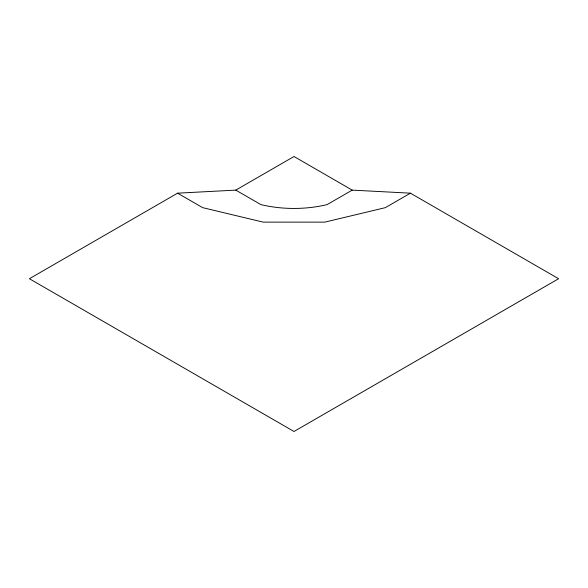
<?xml version="1.0" encoding="UTF-8"?>
<svg xmlns="http://www.w3.org/2000/svg" width="588" height="588" viewBox="0 0 588 588"><rect width="100%" height="100%" fill="white"/><g stroke="black" fill="none" stroke-linecap="round" stroke-linejoin="round"><path stroke-width="0.88" d="M177.576 193.173L29.4 278.727L294 431.489L558.6 278.727L410.424 193.173L352.212 190.122L294 156.511L235.788 190.122L177.576 193.173L202.654 207.652L263.196 222.132L324.804 222.132L385.346 207.652L410.424 193.173M352.212 190.122L327.134 204.595A85.833 49.554 0 0 1 260.866 204.595L235.788 190.122"/></g></svg>
